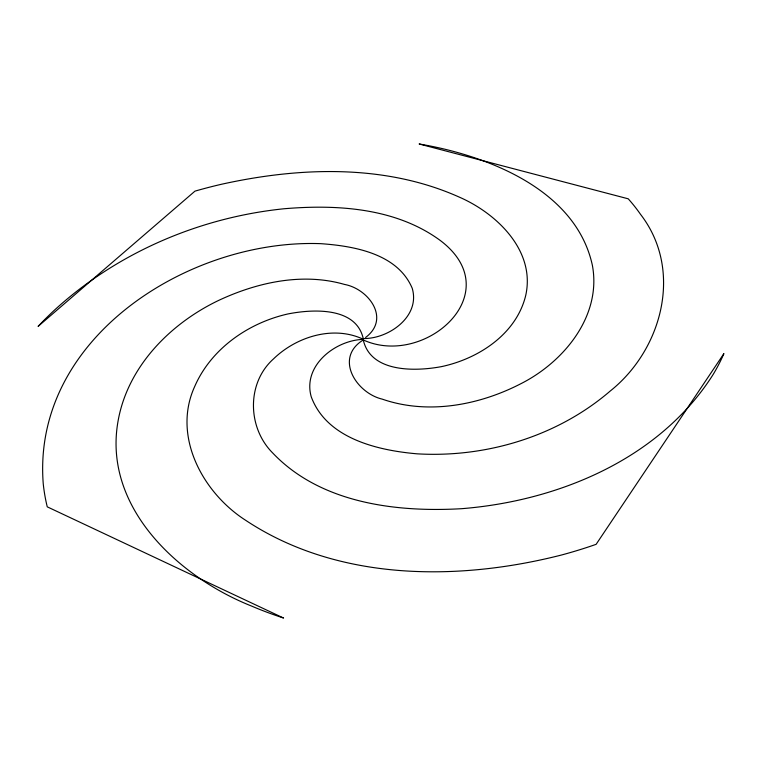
<?xml version="1.0" encoding="UTF-8"?>
<svg xmlns="http://www.w3.org/2000/svg" width="762" height="762" viewBox="0 0 762 762"><rect width="100%" height="100%" fill="white"/><g stroke="black" fill="none" stroke-linecap="round" stroke-linejoin="round"><path stroke-width="1.14" d="M365.608 337.461C390.811 318.621 368.494 288.808 344.519 284.436C302.676 272.348 257.404 282.283 218.799 300.342C170.231 323.507 127.587 366.665 118.043 421.186C102.68 507.282 178.718 577.11 251.603 606.076A350.215 235.772 -5.6 0 0 283.559 618.03L47.254 506.835A357.388 246.593 -7.7 0 1 43.234 483.66C31.833 337.976 189.09 238.696 320.773 243.669C354.197 246.021 397.602 253.66 412.213 288.255C420.634 316.535 388.534 339.052 363.226 338.538C356.045 306.657 312.572 309.029 287.731 313.992C248.288 322.936 211.103 348.748 194.691 386.515C171.955 436.235 202.806 492.843 245.621 520.275C337.576 581.339 457.61 581.435 561.251 555.079A337.566 218.827 -5.5 0 0 596.122 544.325L723.9 353.616A327.031 206.216 -7 0 1 713.213 374.371C659.721 459.019 558.213 501.053 461.458 508.702C395.621 512.464 320.202 503.101 272.548 452.818C247.431 427.596 246.44 383.096 273.482 358.921C296.151 336.899 332.603 325.307 362.455 338.871L362.026 339.423C334.108 340.966 302.543 366.293 311.239 396.783C326.641 438.493 377.476 450.39 417.1 453.828C486.108 457.914 557.555 436.369 610.238 391.02C662.302 349.529 683.562 269.929 640.461 214.255A324.612 203.464 -9 0 0 628.24 198.815L419.11 143.97A331.603 211.55 -10.9 0 1 442.998 148.771C504.625 163.316 577.52 197.139 592.369 265.281C601.866 316.049 563.747 362.074 520.789 383.753C478.86 405.374 427.682 414.899 382.219 399.126C356.378 393.059 333.861 357.997 363.274 339.957C424.777 368.075 509.911 292.57 439.931 240.22C395.488 207.807 336.956 204.273 283.931 208.769C200.225 217.37 118.805 252.003 56.217 308.534A354.901 242.716 -10.6 0 0 38.1 326.393L194.967 191.138A344.176 227.381 -11.7 0 1 221.085 184.356C299.095 167.011 384.724 163.773 459.124 197.044C496.729 213.36 535.734 250.746 525.713 295.485C516.341 334.108 478.536 358.731 441.56 366.608C415.585 371.504 370.703 372.837 363.274 339.957"/></g></svg>
